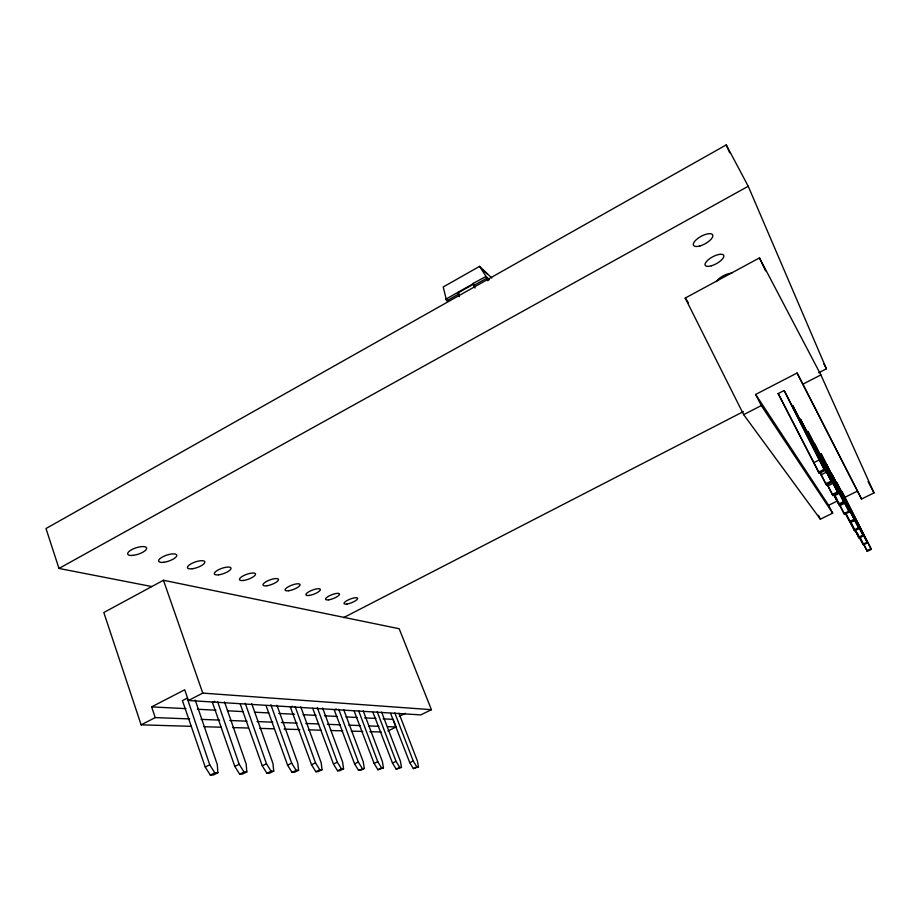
<?xml version="1.0" encoding="UTF-8"?>
<svg xmlns="http://www.w3.org/2000/svg" width="920" height="920" viewBox="0 0 920 920"><rect width="100%" height="100%" fill="white"/><g stroke="black" fill="none" stroke-linecap="round" stroke-linejoin="round"><path stroke-width="1.38" d="M491.82 277.989L479.561 266.363L443.233 286.971L446.614 300.863L459.114 293.802M472.259 284.245L445.855 299.161L448.063 300.978M474.099 286.879L473.041 283.44L486.047 276.46L489.118 279.358M459.425 296.677L458.068 292.905L473.167 284.372M474.145 285.257L486.818 278.173L488.876 280.094M818.765 372.749L826.424 368.793L748.224 186.254L726.248 144.9L46 528.528L58.983 568.445L151.8 586.558M58.983 568.445L748.224 186.254M189.635 718.922L155.227 717.588L151.627 706.882L184.713 689.77L188.416 700.499L420.773 714.897L431.422 709.688L399.176 628.728L163.449 580.267L103.81 612.513L141.128 724.833L191.164 726.328M685.216 298.068L759.471 257.899L820.881 374.911L874 492.901L861.534 499.019L797.077 373.014L755.654 394.438L761.3 405.582L832.646 513.164L820.352 519.191L743.659 414.655L685.216 298.068L688.424 302.829M343.562 617.642L743.394 411.585M778.193 393.576L784.127 390.517L786.174 394.427L824.872 470.557L819.271 473.34L778.193 393.576L819.271 473.34M141.128 724.833L155.227 717.588M188.416 700.499L202.768 693.105L431.422 709.688M743.659 414.655L761.3 405.582M797.077 373.014L802.872 384.18L820.881 374.911M214.739 701.281L212.439 702.454L234.818 766.429L239.671 774.157L242.489 774.065L246.824 771.926L246.192 764.129L224.526 701.96M292.525 706.181L290.421 707.238L311.535 764.773L315.824 771.719L318.101 771.65L322.058 769.718L321.172 762.726L300.782 706.882M205.24 767.061L209.737 764.819L187.185 698.165L182.424 700.615L205.24 767.061L210.323 775.1L213.359 774.996L217.844 772.765L217.315 764.669L195.212 700.062M813.625 462.76L819.26 459.942L824.872 470.557M336.26 708.94L334.27 709.929L354.568 763.853L358.547 770.362L360.536 770.293L364.274 768.487L363.296 761.932L343.723 709.665M210.323 775.1L214.82 772.857L217.844 772.765M818.524 472.132L824.147 469.326M234.818 766.429L239.177 764.267L217.511 701.431M821.019 474.823L826.424 472.132L831.76 482.241L826.39 484.897L819.708 472.259M239.671 774.157L244.03 772.006L246.824 771.926M825.711 483.782L831.105 481.114M251.746 703.708L272.987 763.623L273.723 771.132L269.514 773.202L266.904 773.283L262.257 765.831L266.466 763.749L245.237 703.236M827.827 485.909L833.014 483.345L838.097 492.982L832.945 495.523L826.539 483.402M266.904 773.283L271.112 771.213L273.723 771.132M832.312 494.5L837.487 491.947M276.943 705.214L297.758 763.048L298.574 770.293L294.492 772.294L292.054 772.374L287.592 765.175L291.686 763.151L270.859 704.743M839.293 493.361L834.302 495.822L839.189 505.022L844.157 502.584L807.875 431.365L844.157 502.584M399.28 716.323L405.433 713.299M755.654 394.438L828.621 505.298L837.395 500.986M843.663 497.916L857.44 491.13M292.054 772.374L296.148 770.362L298.574 770.293M838.603 504.079L843.594 501.63M311.535 764.773L315.502 762.829L295.124 706.468M834.037 494.201L839.902 505.609L844.709 503.251L849.367 512.083L814.395 443.44L844.709 503.251M387.929 730.986L396.094 726.984L393.127 719.348L383.122 718.842M315.824 771.719L319.792 769.787L322.058 769.718M839.902 505.609L844.043 513.544L848.849 511.198M322.621 707.997L342.631 762.082L343.562 768.856L339.721 770.73L337.582 770.799L333.454 764.06L337.318 762.174L317.32 707.606M844.043 513.544L844.583 514.418L850.356 511.508L854.829 519.995L850.195 522.249L845.71 513.774L854.611 530.702L859.073 528.54L820.996 453.617L850.356 511.508M337.582 770.799L341.447 768.913L343.562 768.856M849.7 521.422L854.346 519.167M354.568 763.853L358.317 762.024L338.744 709.262M850.298 522.583L854.783 520.398L859.073 528.54M358.547 770.362L364.274 768.487M854.139 529.943L858.624 527.769M354.188 711.16L374.106 763.428L377.752 761.656L381.581 767.97L383.445 767.924L382.421 761.576L363.239 710.918M854.979 530.207L859.314 528.103L863.443 535.946L859.119 538.028L851.103 522.675M374.106 763.428L377.936 769.741L381.581 767.97M858.682 537.314L863.018 535.221M372.945 712.31L392.472 763.036L396.014 761.311L399.717 767.441L401.476 767.395L400.418 761.231L381.616 712.103M863.546 535.313L859.349 537.349L863.351 544.881L867.525 542.869L836.901 482.781L867.525 542.869M383.445 767.924L377.936 769.741M392.472 763.036L396.175 769.154L399.717 767.441M390.609 713.391L409.768 762.657L413.229 760.989L416.806 766.946L418.462 766.9L417.381 760.92L398.947 713.219M862.937 544.214L867.525 542.075L871.355 549.355L867.307 551.31L860.188 537.683M401.476 767.395L396.175 769.154M409.768 762.657L413.356 768.602L416.806 766.946M866.916 550.689L870.987 548.734M418.462 766.9L413.356 768.602M204.033 726.719L221.191 727.225M232.622 727.57L248.354 728.042M259.785 728.375L274.079 728.812M284.084 729.111L299.816 729.571M308.395 729.836L321.264 730.216M331.269 730.514L342.7 730.859M351.279 731.112L362.721 731.457M369.863 731.664L381.305 732.009M201.1 719.371L219.742 720.107M229.781 720.498L246.986 721.165M257.025 721.556L272.791 722.177M281.393 722.51L297.171 723.131M305.773 723.465L318.676 723.971M327.278 724.304L340.181 724.81M348.784 725.144L360.249 725.592M368.851 725.926L378.89 726.317M387.492 726.65L396.094 726.984M151.627 706.882L185.92 708.653M197.351 709.24L215.935 710.206M227.367 710.792L243.087 711.608M254.518 712.195L268.801 712.931M278.806 713.448L294.526 714.265M303.105 714.702L315.962 715.369M324.541 715.806L337.398 716.473M345.966 716.921L357.397 717.508M364.55 717.876L375.981 718.462M458.355 292.1L458.068 292.905M474.168 285.28L473.421 283.59M487.082 273.873L482.609 269.779M479.561 266.363L486.047 276.46L487.772 280.784M209.737 764.819L214.82 772.857M239.177 764.267L244.03 772.006M266.466 763.749L271.112 771.213M291.686 763.151L296.148 770.362M315.502 762.829L319.792 769.787M337.318 762.174L341.447 768.913M358.317 762.024L362.296 768.545M823.848 363.906L826.424 368.793M868.066 481.551L874 492.901M827.689 466.946L826.413 464.462L854.783 520.398M857.141 532.726L863.351 544.881M854.795 529.483L859.119 538.028M845.687 513.222L854.611 530.702M834.187 494.04L836.763 499.065M838.062 501.584L844.583 514.418M833.831 494.442L839.189 505.022M827.482 484.736L832.945 495.523M820.18 472.615L826.39 484.897M802.872 384.18L861.534 499.019M828.621 505.298L832.646 513.164M871.355 549.355L841.65 491.096L867.525 542.075M863.443 535.946L831.829 473.926L859.314 528.103M851.598 513.636L854.829 519.995M833.014 483.345L800.469 419.072L838.097 492.982M826.424 472.132L792.637 405.386L831.76 482.241M818.409 515.349L820.352 519.191M864.432 545.64L867.307 551.31M784.127 390.517L819.26 459.942M846.998 515.89L850.195 522.249M759.471 257.899L765.543 270.871M726.248 144.9L729.675 152.789M394.806 712.919L413.229 760.989M377.223 711.781L396.014 761.311M358.57 710.573L377.752 761.656M312.731 708.331L333.454 764.06M475.053 288.029L474.076 285.327M266.052 705.606L287.592 765.175M240.292 704.168L262.257 765.831M163.449 580.267L202.768 693.105M716.358 281.601A10.085 3.611 -28.2 0 1 723.178 275.851A10.085 3.611 -28.2 0 1 731.779 273.263M133.147 555.346A9.959 3.381 -18 0 0 146.625 547.986A9.959 3.381 -18 0 0 131.64 549.688A9.959 3.381 -18 0 0 133.147 555.346M163.714 562.292A9.556 3.151 -18.6 0 0 176.778 555.22A9.556 3.151 -18.6 0 0 162.587 556.91A9.556 3.151 -18.6 0 0 163.714 562.292M700.016 245.916A10.925 4.232 -28.7 0 0 712.655 234.841A10.925 4.232 -28.7 0 0 696.543 239.464A10.925 4.232 -28.7 0 0 700.016 245.916M711.436 265.776A10.488 3.898 -28.5 0 0 723.66 255.311A10.488 3.898 -28.5 0 0 708.227 259.82A10.488 3.898 -28.5 0 0 711.436 265.776M347.127 604.003A7.268 1.943 -21.4 0 0 357.638 598.586A7.268 1.943 -21.4 0 0 347.748 600.173A7.268 1.943 -21.4 0 0 347.127 604.003M328.785 599.828A7.486 2.058 -21.2 0 0 339.549 594.251A7.486 2.058 -21.2 0 0 329.268 595.861A7.486 2.058 -21.2 0 0 328.785 599.828M309.361 595.412A7.728 2.173 -20.9 0 0 320.401 589.651A7.728 2.173 -20.9 0 0 309.695 591.284A7.728 2.173 -20.9 0 0 309.361 595.412M288.753 590.732A7.981 2.311 -20.6 0 0 300.104 584.786A7.981 2.311 -20.6 0 0 288.914 586.431A7.981 2.311 -20.6 0 0 288.753 590.732M266.869 585.752A8.245 2.449 -20.3 0 0 278.518 579.611A8.245 2.449 -20.3 0 0 266.834 581.267A8.245 2.449 -20.3 0 0 266.869 585.752M243.57 580.451A8.533 2.599 -19.9 0 0 255.553 574.103A8.533 2.599 -19.9 0 0 243.317 575.782A8.533 2.599 -19.9 0 0 243.57 580.451M218.73 574.804A8.844 2.772 -19.5 0 0 231.046 568.226A8.844 2.772 -19.5 0 0 218.212 569.917A8.844 2.772 -19.5 0 0 218.73 574.804M192.165 568.767A9.188 2.955 -19.1 0 0 204.849 561.947A9.188 2.955 -19.1 0 0 191.371 563.638A9.188 2.955 -19.1 0 0 192.165 568.767"/></g></svg>
